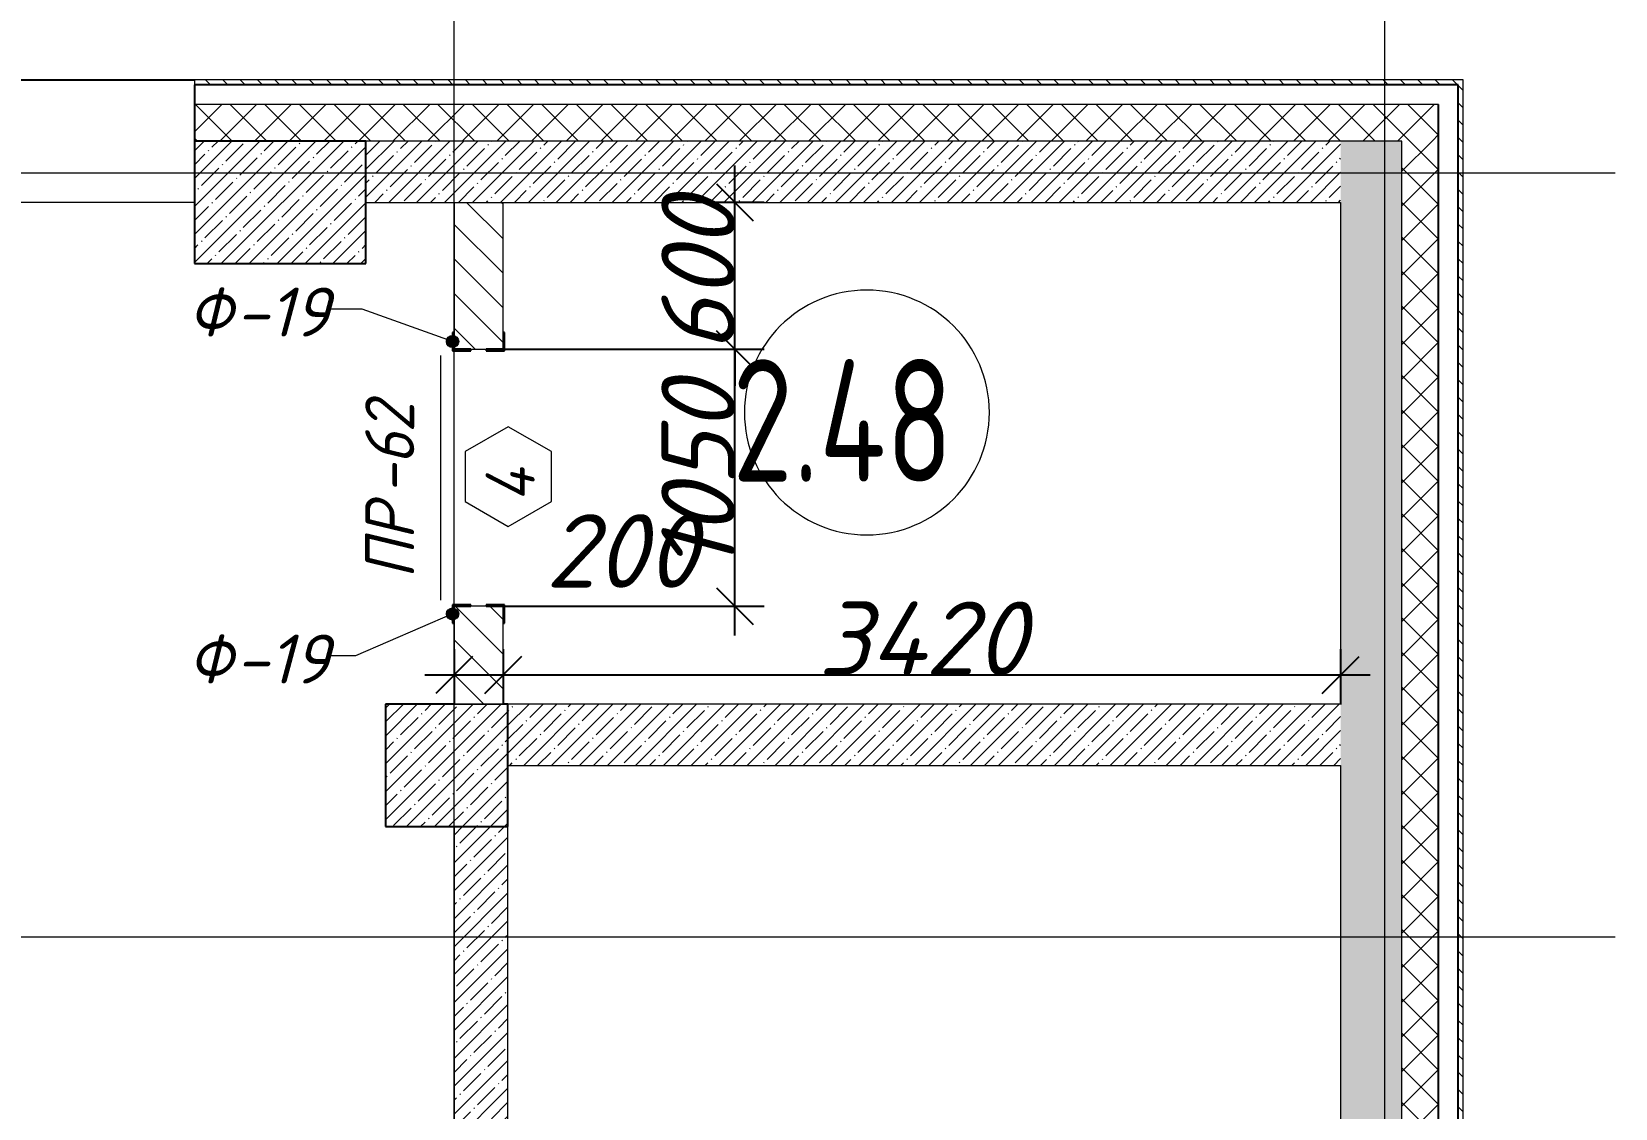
# Model space of a CAD drawing. Header units: millimetres. Extents: x 12986 to 523328, y -9759 to 30092.
# Drawn here: x 358582 to 365048, y 14683 to 19081 of the extents above; entities that cross this region are included whole.
import ezdxf

# ---------------------------------------------------------------- set-up
doc = ezdxf.new("R2010")
doc.units = ezdxf.units.MM
for name, color, linetype, lineweight in [('A-ANNO-DIMS', 7, 'Continuous', 9), ('A-AREA-IDEN', 7, 'Continuous', 9), ('A-DETL', 7, 'Continuous', 9), ('A-DOOR-IDEN', 7, 'Continuous', 9), ('A-GENM-1', 7, 'Continuous', 25), ('A-GENM-IDEN', 7, 'Continuous', 9), ('A-WALL-FNSH-1', 7, 'Continuous', 9), ('A-WALL-FNSH-2', 7, 'Continuous', 5), ('A-WALL-PATT-1', 7, 'Continuous', 5), ('I-WALL', 7, 'Continuous', 5), ('S-COLS', 7, 'Continuous', 9), ('S-COLS-1', 7, 'Continuous', 5), ('S-COLS-2', 7, 'Continuous', 25), ('Оси-1', 7, 'Continuous', 20)]:
    doc.layers.add(name, color=color, linetype=linetype, lineweight=lineweight)
for name, color, linetype, lineweight, true_color in [('A-WALL-2', 7, 'Continuous', 13, 0x000000), ('A-WALL-3', 7, 'Continuous', 5, 0x000000), ('A-WALL-4', 7, 'Continuous', 25, 0x000000), ('A-WALL-PATT-2', 7, 'Continuous', 5, 0xce0000)]:
    doc.layers.add(name, color=color, linetype=linetype, lineweight=lineweight, true_color=true_color)
doc.styles.add('ISOCPEUR_I_2', font='isocpeui.ttf', dxfattribs={"height": 300})
doc.styles.add('ISOCPEUR_I_4', font='isocpeui.ttf', dxfattribs={"width": 0.9, "height": 300})
doc.styles.add('СПДС', font='ГОСТ тип А.ttf', dxfattribs={"width": 0.9})
doc.dimstyles.new('ISO-2_0_0_9К_СРЕДНИЙ', dxfattribs={"dimscale": 304.8, "dimtxt": 199.196235, "dimasz": 0.492126, "dimexe": 0.393701, "dimexo": 0, "dimgap": 0, "dimtad": 1, "dimdec": 0, "dimzin": 0, "dimdsep": 46, "dimtxsty": 'ISOCPEUR_I_2', "dimblk1": 'OBLIQUE', "dimblk2": 'OBLIQUE', "dimsah": 1, "dimcen": 0.09, "dimdle": 0.393701, "dimazin": 0, "dimtfac": 1, "dimtdec": 4, "dimtix": 1, "dimtmove": 2, "dimatfit": 3, "dimfxl": 1, "dimtvp": 1, "dimtolj": 1, "dimtzin": 0, "dimarcsym": 2})
doc.dimstyles.new('ISO-2_0_0_9К_СРЕДНИЙ_2', dxfattribs={"dimscale": 304.8, "dimtxt": 199.196235, "dimasz": 0.492126, "dimexe": 0.393701, "dimexo": 0, "dimgap": 0, "dimtad": 1, "dimdec": 0, "dimzin": 0, "dimdsep": 46, "dimtxsty": 'ISOCPEUR_I_2', "dimblk1": 'OBLIQUE', "dimblk2": 'OBLIQUE', "dimsah": 1, "dimcen": 0.09, "dimdle": 0.393701, "dimazin": 0, "dimtfac": 1, "dimtdec": 4, "dimtix": 1, "dimtmove": 0, "dimatfit": 3, "dimfxl": 1, "dimtvp": 1, "dimtolj": 1, "dimtzin": 0, "dimarcsym": 2})
pattern_1 = [(135, (239096.85, -2765.933), (-35.35534, -35.35534), [])]
pattern_2 = [(45, (239096.85, -2765.93), (-70.71068, 70.71068), []), (135, (239096.85, -2765.93), (-70.71068, -70.71068), [])]
pattern_3 = [(45, (239096.85, -2765.93), (-57.024626, 57.024626), []), (45, (239153.876, -2765.93), (-57.024626, 57.024626), [100.806, -20.161, 3.353, -16.808])]

# ---------------------------------------------------------------- blocks, each defined once
blk = doc.blocks.new('Колонна_Несущая_Прямоугольное сечение - 700х500-29564851-АР1_1_Кладочный план 2 этажа')
at = {"layer": 'S-COLS-1'}
h = blk.add_hatch(dxfattribs=at)
h.set_pattern_fill('FP_45', color=256, style=0, pattern_type=2)
h.set_pattern_definition([(45, (-120500, -21150), (-57.024626, 57.024626), []), (45, (-120442.975, -21150), (-57.024626, 57.024626), [100.806, -20.161, 3.353, -16.808])])
h.paths.add_polyline_path([(-350, -250), (350, -250), (350, 250), (-350, 250)], flags=0)
at = {"layer": 'S-COLS-2'}
for p, q in [((350, 250), (-350, 250)), ((-350, 250), (-350, -250)), ((350, -250), (350, 250)), ((-350, -250), (350, -250))]:
    blk.add_line(p, q, dxfattribs=at)
blk = doc.blocks.new('Фахверк_СКБ_Уголок - Ф-19_200х3980 h-28533769-АР1_1_Кладочный план 2 этажа')
at = {"layer": 'A-GENM-1'}
for p, q in [((200, 156), (125, 156)), ((125, 156), (125, 81)), ((131, 81), (131, 150)), ((131, 150), (200, 150)), ((200, 150), (200, 156)), ((125, 81), (131, 81)), ((131, 19), (125, 19)), ((125, 19), (125, -56)), ((131, -50), (131, 19)), ((125, -56), (200, -56)), ((200, -50), (131, -50)), ((200, -56), (200, -50))]:
    blk.add_line(p, q, dxfattribs=at)
blk = doc.blocks.new('_Oblique')
at = {"color": 0, "linetype": 'ByBlock', "lineweight": -2}
blk.add_line((-0.5, -0.5), (0.5, 0.5), dxfattribs=at)
blk = doc.blocks.new('*D2198')
at = {"layer": 'A-ANNO-DIMS', "color": 0, "lineweight": -2, "transparency": 16777216}
for p, q in [((361453.3, 16614.1), (361453.3, 17904.1)), ((360506.9, 17784.1), (361573.3, 17784.1)), ((360509.9, 16734.1), (361573.3, 16734.1))]:
    blk.add_line(p, q, dxfattribs=at)
at = {"layer": 'Defpoints', "color": 0, "transparency": 16777216}
for p in [(360506.9, 17784.1), (361453.3, 17784.1), (360509.9, 16734.1)]:
    blk.add_point(p, dxfattribs=at)
at = {"layer": 'A-ANNO-DIMS', "color": 0, "lineweight": -2, "transparency": 16777216, "xscale": 150, "yscale": 150, "zscale": 150}
for p, rotation in [((361453.3, 17784.1), 90), ((361453.3, 16734.1), 270)]:
    blk.add_blockref('_Oblique', p, dxfattribs=dict(at, rotation=rotation))
at = {"layer": 'A-ANNO-DIMS', "color": 0, "transparency": 16777216, "insert": (361303.3, 17259.1), "char_height": 300, "width": 560.814, "attachment_point": 5, "rotation": 90, "style": 'ISOCPEUR_I_2'}
blk.add_mtext('\\A1;1050', dxfattribs=at)
blk = doc.blocks.new('*D2199')
at = {"layer": 'A-ANNO-DIMS', "color": 0, "lineweight": -2, "transparency": 16777216}
for p, q in [((361453.3, 18384.1), (361453.3, 18534.1)), ((361347.3, 18384.1), (361573.3, 18384.1)), ((361453.3, 17784.1), (361453.3, 18384.1)), ((360506.9, 17784.1), (361573.3, 17784.1)), ((361453.3, 17784.1), (361453.3, 17634.1))]:
    blk.add_line(p, q, dxfattribs=at)
at = {"layer": 'Defpoints', "color": 0, "transparency": 16777216}
for p in [(361347.3, 18384.1), (361453.3, 18384.1), (360506.9, 17784.1)]:
    blk.add_point(p, dxfattribs=at)
at = {"layer": 'A-ANNO-DIMS', "color": 0, "lineweight": -2, "transparency": 16777216, "xscale": 150, "yscale": 150, "zscale": 150}
for p, rotation in [((361453.3, 18384.1), 270), ((361453.3, 17784.1), 90)]:
    blk.add_blockref('_Oblique', p, dxfattribs=dict(at, rotation=rotation))
at = {"layer": 'A-ANNO-DIMS', "color": 0, "transparency": 16777216, "insert": (361303.3, 18084.1), "char_height": 300, "width": 455.087, "attachment_point": 5, "rotation": 90, "style": 'ISOCPEUR_I_2'}
blk.add_mtext('\\A1;600', dxfattribs=at)
blk = doc.blocks.new('AAR_СКБ_Марка_Двери_Перемычка и проем - Марка перемычки и проема-25306769-АР1_1_Кладочный план 2 этажа')
at = {"layer": 'A-DOOR-IDEN'}
for p, q in [((-5, 0), (5, 0)), ((-0.968, -0.984), (-1.986, -2.747)), ((1.067, -0.984), (-0.968, -0.984)), ((2.085, -2.747), (1.067, -0.984)), ((-1.986, -2.747), (-0.968, -4.509)), ((1.067, -4.509), (2.085, -2.747)), ((-0.968, -4.509), (1.067, -4.509))]:
    blk.add_line(p, q, dxfattribs=at)
blk = doc.blocks.new('*D2452')
at = {"layer": 'A-ANNO-DIMS', "color": 0, "lineweight": -2, "transparency": 16777216}
for p, q in [((360306.9, 16559.4), (360306.9, 16333.4)), ((360506.9, 16559.4), (360506.9, 16333.4)), ((360186.9, 16453.4), (360626.9, 16453.4))]:
    blk.add_line(p, q, dxfattribs=at)
at = {"layer": 'Defpoints', "color": 0, "transparency": 16777216}
for p in [(360306.9, 16559.4), (360506.9, 16559.4), (360506.9, 16453.4)]:
    blk.add_point(p, dxfattribs=at)
at = {"layer": 'A-ANNO-DIMS', "color": 0, "lineweight": -2, "transparency": 16777216, "xscale": 150, "yscale": 150, "zscale": 150, "rotation": 180}
blk.add_blockref('_Oblique', (360306.9, 16453.4), dxfattribs=at)
at = {"layer": 'A-ANNO-DIMS', "color": 0, "lineweight": -2, "transparency": 16777216, "xscale": 150, "yscale": 150, "zscale": 150}
blk.add_blockref('_Oblique', (360506.9, 16453.4), dxfattribs=at)
at = {"layer": 'A-ANNO-DIMS', "color": 0, "transparency": 16777216, "insert": (360680.3, 17110.3), "char_height": 300, "width": 455.087, "attachment_point": 1, "line_spacing_factor": 1.149209, "style": 'ISOCPEUR_I_2'}
blk.add_mtext('\\A1;200', dxfattribs=at)
blk = doc.blocks.new('*D2453')
at = {"layer": 'A-ANNO-DIMS', "color": 0, "lineweight": -2, "transparency": 16777216}
for p, q in [((360506.9, 16559.4), (360506.9, 16333.4)), ((363926.9, 16559.4), (363926.9, 16333.4)), ((360386.9, 16453.4), (364046.9, 16453.4))]:
    blk.add_line(p, q, dxfattribs=at)
at = {"layer": 'Defpoints', "color": 0, "transparency": 16777216}
for p in [(360506.9, 16559.4), (363926.9, 16559.4), (363926.9, 16453.4)]:
    blk.add_point(p, dxfattribs=at)
at = {"layer": 'A-ANNO-DIMS', "color": 0, "lineweight": -2, "transparency": 16777216, "xscale": 150, "yscale": 150, "zscale": 150, "rotation": 180}
blk.add_blockref('_Oblique', (360506.9, 16453.4), dxfattribs=at)
at = {"layer": 'A-ANNO-DIMS', "color": 0, "lineweight": -2, "transparency": 16777216, "xscale": 150, "yscale": 150, "zscale": 150}
blk.add_blockref('_Oblique', (363926.9, 16453.4), dxfattribs=at)
at = {"layer": 'A-ANNO-DIMS', "color": 0, "transparency": 16777216, "insert": (362216.9, 16603.4), "char_height": 300, "width": 625.17, "attachment_point": 5, "style": 'ISOCPEUR_I_2'}
blk.add_mtext('\\A1;3420', dxfattribs=at)
blk = doc.blocks.new('Марка_Помещения - Номер-25198446-Объем проектирования 2 этажа')
at = {"layer": 'A-AREA-IDEN'}
for start, end in [(360, 180), (180, 360)]:
    blk.add_arc((0, 0), 2.5, start, end, dxfattribs=at)

msp = doc.modelspace()

# ---------------------------------------------------------------- hatches: boundary and pattern name
at = {"layer": 'A-GENM-IDEN'}
h = msp.add_hatch(color=256, dxfattribs=at)
edge = h.paths.add_edge_path(flags=0)
edge.add_arc((360300.85081, 17815.56731), 25, 0, 360)
h = msp.add_hatch(color=256, dxfattribs=at)
edge = h.paths.add_edge_path(flags=0)
edge.add_arc((360300.85081, 16702.56731), 25, 0, 360)
at = {"layer": 'A-WALL-PATT-1'}
h = msp.add_hatch(dxfattribs=at)
h.set_pattern_fill('FP_23', color=256, style=0, pattern_type=2)
h.set_pattern_definition(pattern_1)
h.paths.add_polyline_path([(356997.2995, 18864.06731), (356997.74819, 18864.06731), (356997.2995, 18884.06731)], flags=0)
h.paths.add_polyline_path([(364426.85081, 18864.06731), (364426.85081, 18884.06731), (359247.06777, 18884.06731), (359247.06777, 18864.06731), (364406.85081, 18864.06731)], flags=0)
h.paths.add_polyline_path([(351246.85083, 18864.06731), (352397.2995, 18864.06731), (352397.2995, 18884.06731), (351246.85083, 18884.06731)], flags=0)
h.paths.add_polyline_path([(350346.29949, 18864.06731), (350346.85083, 18864.06731), (350346.29949, 18884.06731)], flags=0)
h.paths.add_polyline_path([(344647.06777, 18864.06731), (345947.2995, 18864.06731), (345947.2995, 18884.06731), (344647.06777, 18884.06731)], flags=0)
h.paths.add_polyline_path([(332386.85081, 18864.06731), (332406.85081, 18864.06731), (332406.85081, 18884.06731), (332386.85081, 18884.06731)], flags=0)
h.paths.add_polyline_path([(335686.85081, 18864.06731), (340246.85081, 18864.06731), (340246.85081, 18884.06731), (335686.85081, 18884.06731)], flags=0)
h = msp.add_hatch(dxfattribs=at)
h.set_pattern_fill('FP_23', color=256, style=0, pattern_type=2)
h.set_pattern_definition(pattern_1)
h.paths.add_polyline_path([(364406.85081, -3115.93269), (364426.85081, -3115.93269), (364426.85081, 4954.06751), (364406.85081, 4954.06751), (364406.85081, -3095.93269)], flags=0)
h.paths.add_polyline_path([(364426.85081, 7254.06751), (364426.85081, 9154.06741), (364406.85081, 9154.06741), (364406.85081, 7254.06751)], flags=0)
h.paths.add_polyline_path([(364406.85081, 10354.06741), (364426.85081, 10354.06741), (364426.85081, 18864.06731), (364406.85081, 18864.06731), (364406.85081, 14472.83394)], flags=0)
h = msp.add_hatch(dxfattribs=at)
h.set_pattern_fill('FP_11', color=256, style=0, pattern_type=2)
h.set_pattern_definition(pattern_2)
h.paths.add_polyline_path([(364176.85081, 18634.06731), (364326.85081, 18634.06731), (364326.85081, 18784.06731), (359247.06777, 18784.06731), (359247.06777, 18634.06731), (363110.75706, 18634.06731)], flags=0)
h.paths.add_polyline_path([(352397.2995, 18634.06731), (352397.2995, 18784.06731), (351246.85083, 18784.06731), (351246.85083, 18634.06731)], flags=0)
h.paths.add_polyline_path([(350346.29949, 18634.06731), (350346.85083, 18634.06731), (350346.29949, 18754.79567)], flags=0)
h.paths.add_polyline_path([(356997.2995, 18634.06731), (356997.74819, 18634.06731), (356997.2995, 18754.79567)], flags=0)
h.paths.add_polyline_path([(356097.08254, 18634.06731), (356097.2995, 18634.06731), (356097.08254, 18754.79567)], flags=0)
h.paths.add_polyline_path([(345146.85081, 18634.06731), (345947.2995, 18634.06731), (345947.2995, 18784.06731), (344647.06777, 18784.06731), (344647.06777, 18634.06731)], flags=0)
h.paths.add_polyline_path([(339676.85081, 18634.06731), (340177.85081, 18634.06731), (340177.85081, 18640.06731), (340246.85081, 18640.06731), (340246.85081, 18784.06731), (335686.85081, 18784.06731), (335686.85081, 18634.06731), (338594.50706, 18634.06731)], flags=0)
h.paths.add_polyline_path([(332406.85081, 18634.06731), (332406.85081, 18784.06731), (332176.85081, 18784.06731), (332176.85081, 18634.06731)], flags=0)
h = msp.add_hatch(dxfattribs=at)
h.set_pattern_fill('FP_7', color=256, style=0, pattern_type=2)
h.set_pattern_definition(pattern_3)
h.paths.add_polyline_path([(359946.85081, 18384.06731), (363926.85081, 18384.06731), (363926.85081, 18634.06731), (359946.85081, 18634.06731)], flags=0)
h = msp.add_hatch(dxfattribs=at)
h.set_pattern_fill('FP_7', color=256, style=0, pattern_type=2)
h.set_pattern_definition(pattern_3)
h.paths.add_polyline_path([(364176.85081, 7834.06731), (364176.85081, 9154.06741), (363926.85081, 9154.06741), (363926.85081, 7834.06731)], flags=0)
h.paths.add_polyline_path([(363926.85081, 10354.06741), (364176.85081, 10354.06741), (364176.85081, 18634.06731), (363926.85081, 18634.06731), (363926.85081, 14472.83394)], flags=0)
h = msp.add_hatch(dxfattribs=at)
h.set_pattern_fill('FP_11', color=256, style=0, pattern_type=2)
h.set_pattern_definition(pattern_2)
h.paths.add_polyline_path([(364176.85081, -3015.93269), (364326.85081, -3015.93269), (364326.85081, 4954.06751), (364176.85081, 4954.06751), (364176.85081, -2865.93269)], flags=0)
h.paths.add_polyline_path([(364326.85081, 7254.06751), (364326.85081, 9154.06741), (364176.85081, 9154.06741), (364176.85081, 7323.06751), (364182.85081, 7323.06751), (364182.85081, 7254.06751)], flags=0)
h.paths.add_polyline_path([(364326.85081, 10354.06741), (364326.85081, 18634.06731), (364176.85081, 18634.06731), (364176.85081, 10354.06741)], flags=0)
h = msp.add_hatch(dxfattribs=at)
h.set_pattern_fill('FP_7', color=256, style=0, pattern_type=2)
h.set_pattern_definition(pattern_3)
h.paths.add_polyline_path([(363110.75706, 16084.0673), (363926.85081, 16084.0673), (363926.85081, 16334.0673), (360526.85081, 16334.0673), (360526.85081, 16084.0673)], flags=0)
h = msp.add_hatch(dxfattribs=at)
h.set_pattern_fill('FP_7', color=256, style=0, pattern_type=2)
h.set_pattern_definition(pattern_3)
h.paths.add_polyline_path([(360306.85081, 11134.06731), (360526.85081, 11134.06731), (360526.85081, 15834.06731), (360306.85081, 15834.06731), (360306.85081, 12331.85307)], flags=0)
at = {"layer": 'A-WALL-PATT-2'}
h = msp.add_hatch(dxfattribs=at)
h.set_pattern_fill('FP_22', color=256, style=0, pattern_type=2)
h.set_pattern_definition([(135, (239096.85, -2765.93), (-70.71068, -70.71068), [])])
h.paths.add_polyline_path([(360506.85081, 16334.0673), (360506.85081, 16734.06731), (360306.85081, 16734.06731), (360306.85081, 16334.0673)], flags=0)
h.paths.add_polyline_path([(360506.85081, 17784.06731), (360506.85081, 18384.06731), (360306.85081, 18384.06731), (360306.85081, 17784.06731), (360437.85081, 17784.06731)], flags=0)
at = {"layer": 'S-COLS-1'}
h = msp.add_hatch(dxfattribs=at)
h.set_pattern_fill('FP_7', color=256, style=0, pattern_type=2)
h.set_pattern_definition(pattern_3)
h.paths.add_polyline_path([(360526.85081, 15834.0673), (360526.85081, 16334.0673), (360026.85081, 16334.0673), (360026.85081, 15834.0673), (360046.22581, 15834.0673)], flags=0)

# ---------------------------------------------------------------- linework, layer by layer
at = {"layer": 'A-DETL'}
msp.add_line((364326.85081, 18784.06731), (359247.06777, 18784.06731), dxfattribs=at)
at = {"layer": 'A-GENM-IDEN'}
for p, q in [((359931.04793, 17948.35355), (359793.99231, 17948.35355)), ((360300.85081, 17815.56731), (359931.04793, 17948.35355)), ((360300.85081, 16702.56731), (359904.58285, 16531.06996)), ((359904.58285, 16531.06996), (359793.99231, 16531.06996))]:
    msp.add_line(p, q, dxfattribs=at)
for centre in [(360300.85081, 17815.56731), (360300.85081, 16702.56731)]:
    msp.add_circle(centre, 25, dxfattribs=at)
at = {"layer": 'A-WALL-2'}
msp.add_line((360306.85081, 16334.0673), (360506.85081, 16334.0673), dxfattribs=at)
at = {"layer": 'A-WALL-3'}
for p, q in [((364176.85081, 18634.06731), (359946.85081, 18634.06731)), ((364176.85081, 10354.06741), (364176.85081, 18634.06731)), ((359946.85081, 18384.06731), (363926.85081, 18384.06731)), ((363926.85081, 18384.06731), (363926.85081, 16334.0673)), ((363926.85081, 16334.0673), (360526.85081, 16334.0673)), ((360526.85081, 16334.0673), (360526.85081, 16084.0673)), ((360526.85081, 16084.0673), (363926.85081, 16084.0673)), ((363926.85081, 16084.0673), (363926.85081, 10354.06741)), ((360306.85081, 15834.06731), (360306.85081, 11134.06731)), ((360526.85081, 15834.06731), (360306.85081, 15834.06731)), ((360526.85081, 11134.06731), (360526.85081, 15834.06731))]:
    msp.add_line(p, q, dxfattribs=at)
at = {"layer": 'A-WALL-4'}
for p, q in [((358347.06777, 18884.06731), (359247.06777, 18884.06731)), ((359247.06777, 18864.06731), (359247.06777, 18634.06731)), ((364406.85081, 18864.06731), (359247.06777, 18864.06731)), ((364406.85081, 10354.06741), (364406.85081, 18864.06731)), ((364326.85081, 10354.06741), (364326.85081, 18784.06731))]:
    msp.add_line(p, q, dxfattribs=at)
at = {"layer": 'A-WALL-FNSH-1'}
for p, q in [((364426.85081, 18884.06731), (359247.06777, 18884.06731)), ((359247.06777, 18884.06731), (359247.06777, 18864.06731)), ((364426.85081, 10354.06741), (364426.85081, 18884.06731))]:
    msp.add_line(p, q, dxfattribs=at)
at = {"layer": 'A-WALL-FNSH-2'}
for p, q in [((360306.85081, 18384.06731), (360306.85081, 17853.06731)), ((360506.85081, 17853.06731), (360506.85081, 18384.06731)), ((360375.85081, 17784.06731), (360437.85081, 17784.06731)), ((360437.85081, 16734.06731), (360375.85081, 16734.06731)), ((360306.85081, 16665.06731), (360306.85081, 16334.0673)), ((360506.85081, 16334.0673), (360506.85081, 16665.06731))]:
    msp.add_line(p, q, dxfattribs=at)
at = {"layer": 'I-WALL'}
msp.add_line((359246.85081, 18384.06731), (358347.06777, 18384.06731), dxfattribs=at)
at = {"layer": 'S-COLS'}
msp.add_line((360506.85081, 16334.0673), (360306.85081, 16334.0673), dxfattribs=at)
at = {"layer": 'S-COLS-2'}
for p, q in [((360306.85081, 16334.0673), (360026.85081, 16334.0673)), ((360026.85081, 16334.0673), (360026.85081, 15834.0673)), ((360526.85081, 16334.0673), (360506.85081, 16334.0673)), ((360526.85081, 15834.0673), (360526.85081, 16334.0673)), ((360026.85081, 15834.0673), (360526.85081, 15834.0673))]:
    msp.add_line(p, q, dxfattribs=at)
at = {"layer": 'Оси-1'}
for p, q in [((360306.85078, -6915.9327), (360306.85078, 25871.01046)), ((364106.85078, -6915.9327), (364106.85078, 25871.01046)), ((234936.85079, 18504.0673), (365048.47884, 18504.0673)), ((234936.85079, 15384.06737), (365048.47884, 15384.06737))]:
    msp.add_line(p, q, dxfattribs=at)

# ---------------------------------------------------------------- block references
at = {"layer": 'A-AREA-IDEN', "xscale": 199.9999999999999, "yscale": 199.9999999999999, "zscale": 199.9999999999999}
msp.add_blockref('Марка_Помещения - Номер-25198446-Объем проектирования 2 этажа', (361992.65827, 17525.74492), dxfattribs=at)
at = {"layer": 'A-DOOR-IDEN', "xscale": 99.99999999999993, "yscale": 99.99999999999993, "zscale": 99.99999999999993, "rotation": 89.99999999999982}
msp.add_blockref('AAR_СКБ_Марка_Двери_Перемычка и проем - Марка перемычки и проема-25306769-АР1_1_Кладочный план 2 этажа', (360253.5581, 17259.06731), dxfattribs=at)
at = {"layer": 'A-GENM-1'}
for p, rotation in [((360456.85081, 17653.06731), 89.99999999999991), ((360356.85081, 16865.06731), 269.9999999999999)]:
    msp.add_blockref('Фахверк_СКБ_Уголок - Ф-19_200х3980 h-28533769-АР1_1_Кладочный план 2 этажа', p, dxfattribs=dict(at, rotation=rotation))
at = {"layer": 'S-COLS'}
msp.add_blockref('Колонна_Несущая_Прямоугольное сечение - 700х500-29564851-АР1_1_Кладочный план 2 этажа', (359596.85081, 18384.06731), dxfattribs=at)

# ---------------------------------------------------------------- texts
at = {"layer": 'A-AREA-IDEN', "insert": (361443.19197, 17742.86353), "char_height": 500, "width": 1370.885625, "attachment_point": 1, "style": 'СПДС'}
msp.add_mtext('2.48', dxfattribs=at)
at = {"layer": 'A-DOOR-IDEN', "insert": (360436.19948, 17160.71878), "char_height": 200, "width": 187.594875, "attachment_point": 1, "rotation": 90, "style": 'ISOCPEUR_I_2'}
msp.add_mtext('\\fISOCPEUR|b0|i1|c204|p34|;\\W.9;4', dxfattribs=at)
at = {"layer": 'A-GENM-IDEN', "char_height": 200, "attachment_point": 1, "style": 'ISOCPEUR_I_2'}
for s, insert, width in [('\\fISOCPEUR|b0|i1|c204|p34|;\\W.9;Ф', (359222.63747, 18035.96813), 230.886), ('-19', (359413.13747, 18035.96813), 432.91125), ('\\fISOCPEUR|b0|i1|c204|p34|;\\W.9;Ф', (359222.63747, 16618.68455), 230.886), ('-19', (359413.13747, 16618.68455), 432.91125)]:
    msp.add_mtext(s, dxfattribs=dict(at, insert=insert, width=width))
at = {"layer": 'A-GENM-IDEN', "char_height": 200, "attachment_point": 1, "rotation": 90, "style": 'ISOCPEUR_I_4'}
for s, insert, width in [('-62', (359944.26924, 17190.74071), 529.11375), ('ПР', (359944.26924, 16846.78238), 416.8775)]:
    msp.add_mtext(s, dxfattribs=dict(at, insert=insert, width=width))

# ---------------------------------------------------------------- dimensions: what is measured, and where the dimension line sits
at = {"layer": 'A-ANNO-DIMS'}
for base, p1, p2, override, picture, middle in [((361453.34841, 18384.06731), (360506.85081, 17784.06731), (361347.28239, 18384.06731), {"dimpost": '<>', "dimfxl": 1032.63025}, '*D2199', (361303.34841, 18084.06731)), ((361453.34841, 17784.06731), (360509.89881, 16734.06731), (360506.85081, 17784.06731), {"dimpost": '<>', "dimfxl": 1050.004424}, '*D2198', (361303.34841, 17259.06731))]:
    dim = msp.add_linear_dim(base=base, p1=p1, p2=p2, angle=90, dimstyle='ISO-2_0_0_9К_СРЕДНИЙ_2', override=override, dxfattribs=at)
    dim.commit()
    dim.dimension.update_dxf_attribs({"geometry": picture, "text_midpoint": middle})
dim = msp.add_linear_dim(base=(360506.85081, 16453.38331), p1=(360306.85081, 16559.44933), p2=(360506.85081, 16559.44933), dimstyle='ISO-2_0_0_9К_СРЕДНИЙ', override={"dimpost": '<>', "dimfxl": 200}, dxfattribs=at)
dim.commit()
dim.dimension.update_dxf_attribs({"geometry": '*D2452', "text_midpoint": (360907.85013, 16910.33212), "dimtype": 160})
dim = msp.add_linear_dim(base=(363926.85081, 16453.38331), p1=(360506.85081, 16559.44933), p2=(363926.85081, 16559.44933), dimstyle='ISO-2_0_0_9К_СРЕДНИЙ_2', override={"dimpost": '<>', "dimfxl": 3420}, dxfattribs=at)
dim.commit()
dim.dimension.update_dxf_attribs({"geometry": '*D2453', "text_midpoint": (362216.85081, 16603.38331)})

doc.saveas('drawing.dxf')
